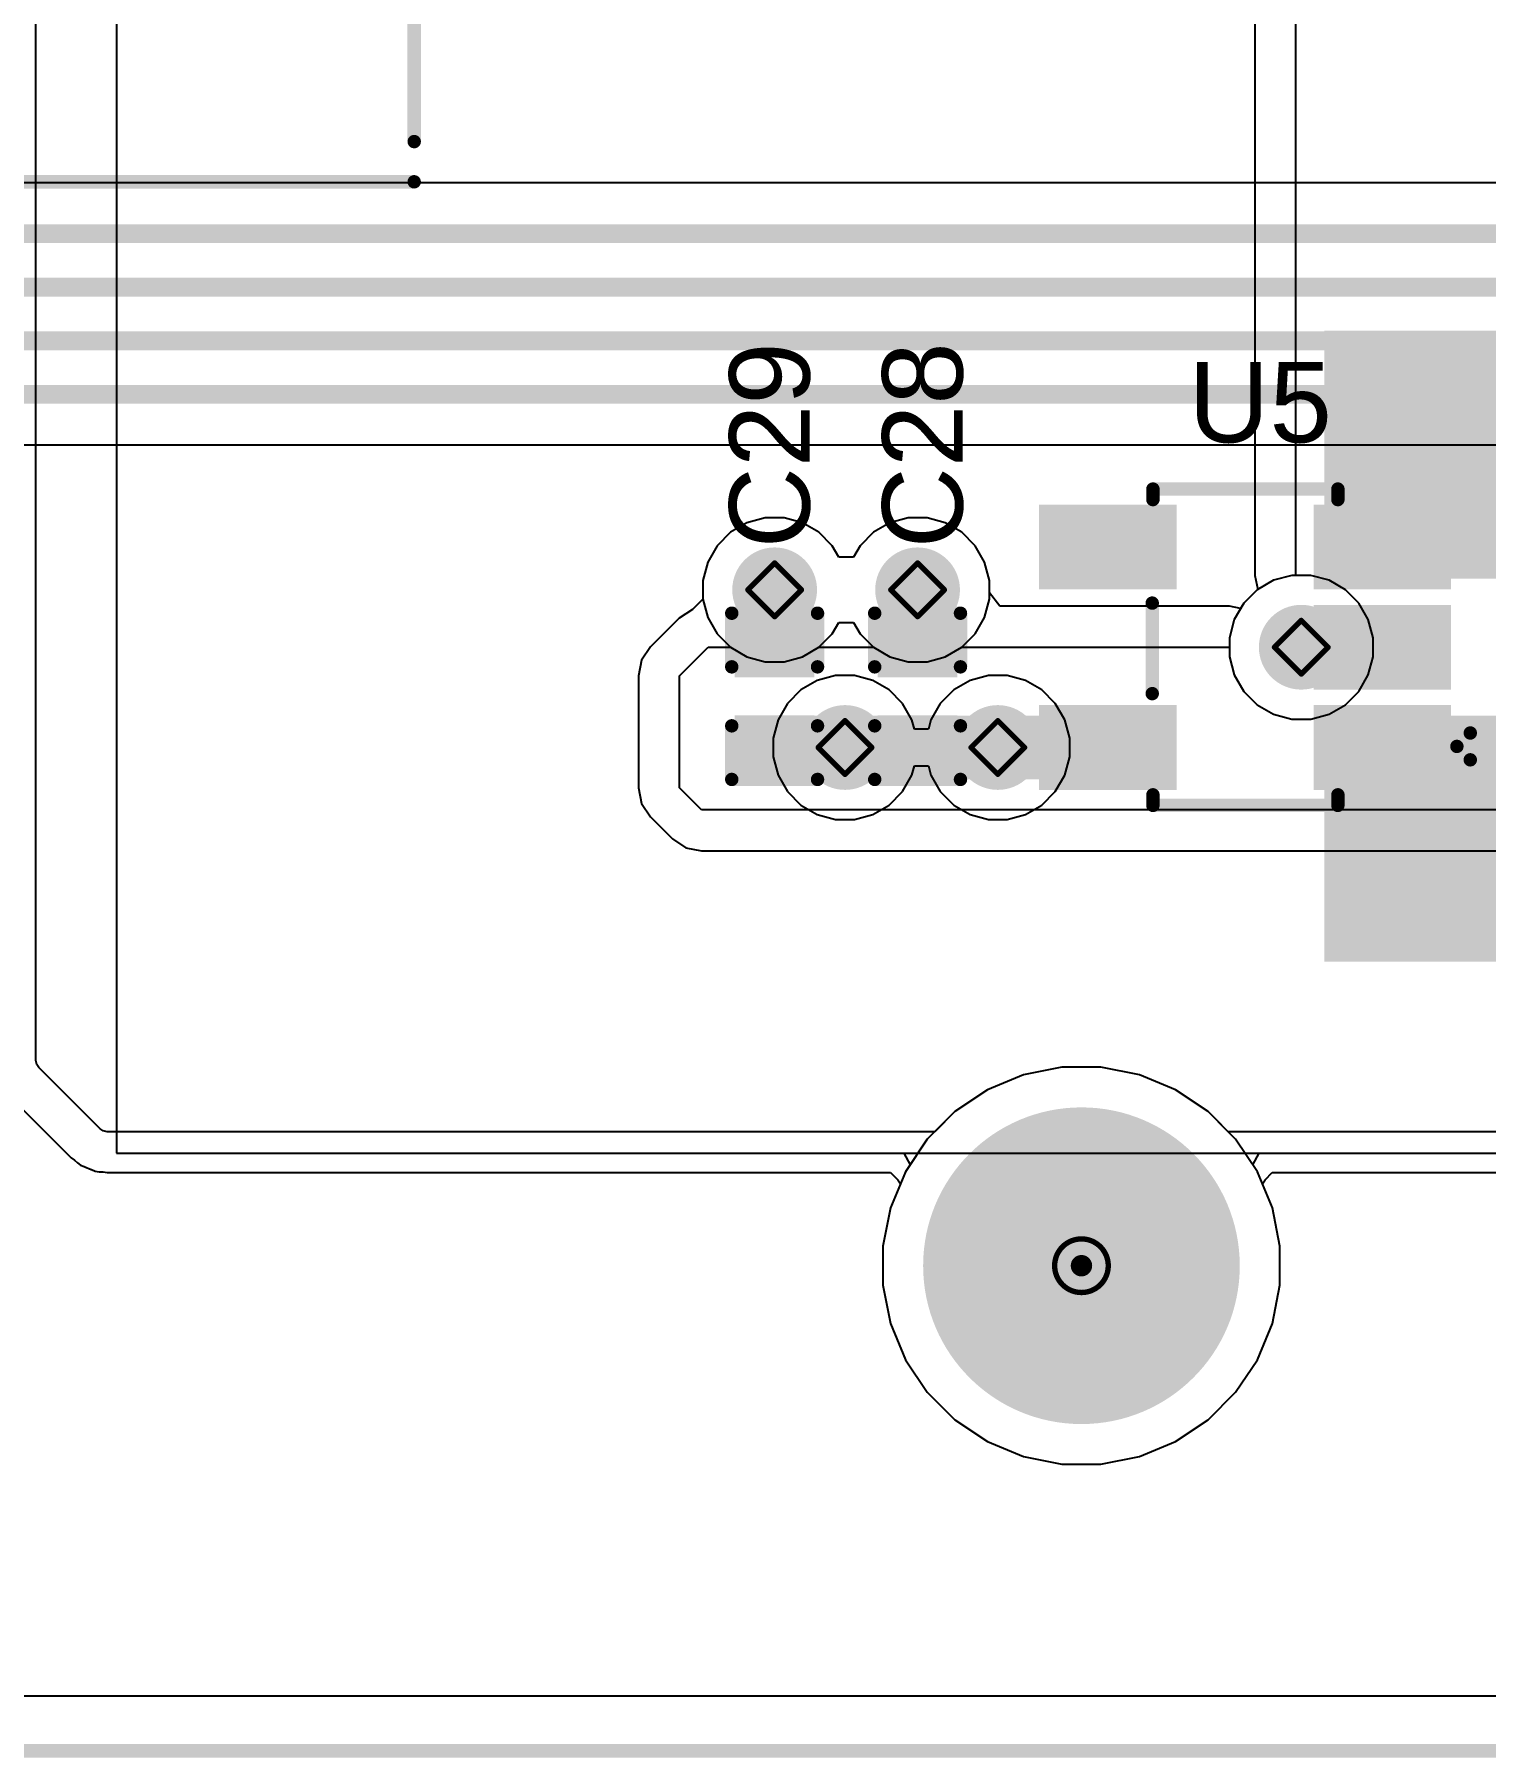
# Model space of a CAD drawing. Header units: inches. Extents: x -17.5 to 14.7, y -6.2 to 5.9.
# Drawn here: x -0.391 to 0.151, y -0.183 to 0.459 of the extents above; entities that cross this region are included whole.
import ezdxf

# ---------------------------------------------------------------- set-up
doc = ezdxf.new("R2010")
doc.units = ezdxf.units.IN
doc.header["$MEASUREMENT"] = 0
for name, color, linetype in [('Board Outline', 216, 'Continuous'), ('Bottom Layer', 5, 'Continuous'), ('Bottom Solder', 6, 'Continuous'), ('Drill Drawing', 1, 'Continuous'), ('Ground Layer', 76, 'Continuous'), ('Pad Holes', 156, 'Continuous'), ('Power Layer', 16, 'Continuous'), ('Top Layer', 1, 'Continuous'), ('Top Overlay', 2, 'Continuous'), ('Top Paste', 8, 'Continuous'), ('Top Solder', 216, 'Continuous'), ('Via Holes', 16, 'Continuous')]:
    doc.layers.add(name, color=color, linetype=linetype)
doc.styles.add('Arial', font='', dxfattribs={"height": 0.2})
doc.styles.get('Arial').set_extended_font_data('Arial')

# ---------------------------------------------------------------- blocks, each defined once
blk = doc.blocks.new('SOT_23_5_78')
at = {"layer": 'Top Layer'}
for points in [[(-0.07283, 0.04921), (-0.02953, 0.04921), (-0.02953, 0.02559), (-0.07283, 0.02559)], [(0.02953, 0.04921), (0.07283, 0.04921), (0.07283, 0.02559), (0.02953, 0.02559)], [(-0.07283, 0.01181), (-0.02953, 0.01181), (-0.02953, -0.01181), (-0.07283, -0.01181)], [(-0.07283, -0.02559), (-0.02953, -0.02559), (-0.02953, -0.04921), (-0.07283, -0.04921)], [(0.02953, -0.02559), (0.07283, -0.02559), (0.07283, -0.04921), (0.02953, -0.04921)]]:
    blk.add_hatch(color=1, dxfattribs=at).paths.add_polyline_path(points)
at = {"layer": 'Top Paste'}
for points in [[(-0.07283, 0.04921), (-0.02953, 0.04921), (-0.02953, 0.02559), (-0.07283, 0.02559)], [(0.02953, 0.04921), (0.07283, 0.04921), (0.07283, 0.02559), (0.02953, 0.02559)], [(-0.07283, 0.01181), (-0.02953, 0.01181), (-0.02953, -0.01181), (-0.07283, -0.01181)], [(-0.07283, -0.02559), (-0.02953, -0.02559), (-0.02953, -0.04921), (-0.07283, -0.04921)], [(0.02953, -0.02559), (0.07283, -0.02559), (0.07283, -0.04921), (0.02953, -0.04921)]]:
    blk.add_hatch(color=8, dxfattribs=at).paths.add_polyline_path(points)
at = {"layer": 'Top Solder'}
for points in [[(-0.07683, 0.05321), (-0.02553, 0.05321), (-0.02553, 0.02159), (-0.07683, 0.02159)], [(0.02553, 0.05321), (0.07683, 0.05321), (0.07683, 0.02159), (0.02553, 0.02159)], [(-0.07683, 0.01581), (-0.02553, 0.01581), (-0.02553, -0.01581), (-0.07683, -0.01581)], [(-0.07683, -0.02159), (-0.02553, -0.02159), (-0.02553, -0.05321), (-0.07683, -0.05321)], [(0.02553, -0.02159), (0.07683, -0.02159), (0.07683, -0.05321), (0.02553, -0.05321)]]:
    blk.add_hatch(color=216, dxfattribs=at).paths.add_polyline_path(points)
at = {"layer": 'Top Overlay'}
for points in [[(-0.03461, 0.059, 0.005, 0.005, 0), (-0.03461, 0.05506, 0.005, 0.005, 0)], [(0.03439, 0.059, 0.005, 0.005, 0), (-0.03461, 0.059, 0.005, 0.005, 0)], [(0.03439, 0.059, 0.005, 0.005, 0), (0.03439, 0.05506, 0.005, 0.005, 0)], [(-0.084, 0.042, 0.005, 0.005, 0), (-0.084, 0.032, 0.005, 0.005, 0)], [(-0.079, 0.037, 0.005, 0.005, 0), (-0.084, 0.042, 0.005, 0.005, 0)], [(-0.079, 0.037, 0.005, 0.005, 0), (-0.084, 0.032, 0.005, 0.005, 0)], [(0.03465, 0.01732, 0.005, 0.005, 0), (0.03465, -0.01646, 0.005, 0.005, 0)], [(-0.03461, -0.05506, 0.005, 0.005, 0), (-0.03461, -0.059, 0.005, 0.005, 0)], [(0.03439, -0.059, 0.005, 0.005, 0), (-0.03461, -0.059, 0.005, 0.005, 0)], [(0.03439, -0.05506, 0.005, 0.005, 0), (0.03439, -0.059, 0.005, 0.005, 0)]]:
    blk.add_lwpolyline(points, format="xyseb", dxfattribs=at)
for points in [[(-0.03586, 0.059, 0.0025, 0.0025, 1), (-0.03336, 0.059, 0.0025, 0.0025, 1)], [(-0.03586, 0.059, 0.0025, 0.0025, 1), (-0.03336, 0.059, 0.0025, 0.0025, 1)], [(0.03314, 0.059, 0.0025, 0.0025, 1), (0.03564, 0.059, 0.0025, 0.0025, 1)], [(0.03314, 0.059, 0.0025, 0.0025, 1), (0.03564, 0.059, 0.0025, 0.0025, 1)], [(-0.03586, 0.05506, 0.0025, 0.0025, 1), (-0.03336, 0.05506, 0.0025, 0.0025, 1)], [(0.03314, 0.05506, 0.0025, 0.0025, 1), (0.03564, 0.05506, 0.0025, 0.0025, 1)], [(-0.08525, 0.042, 0.0025, 0.0025, 1), (-0.08275, 0.042, 0.0025, 0.0025, 1)], [(-0.08525, 0.042, 0.0025, 0.0025, 1), (-0.08275, 0.042, 0.0025, 0.0025, 1)], [(-0.08025, 0.037, 0.0025, 0.0025, 1), (-0.07775, 0.037, 0.0025, 0.0025, 1)], [(-0.08025, 0.037, 0.0025, 0.0025, 1), (-0.07775, 0.037, 0.0025, 0.0025, 1)], [(-0.08525, 0.032, 0.0025, 0.0025, 1), (-0.08275, 0.032, 0.0025, 0.0025, 1)], [(-0.08525, 0.032, 0.0025, 0.0025, 1), (-0.08275, 0.032, 0.0025, 0.0025, 1)], [(0.0334, 0.01732, 0.0025, 0.0025, 1), (0.0359, 0.01732, 0.0025, 0.0025, 1)], [(0.0334, -0.01646, 0.0025, 0.0025, 1), (0.0359, -0.01646, 0.0025, 0.0025, 1)], [(-0.03586, -0.05506, 0.0025, 0.0025, 1), (-0.03336, -0.05506, 0.0025, 0.0025, 1)], [(-0.03586, -0.059, 0.0025, 0.0025, 1), (-0.03336, -0.059, 0.0025, 0.0025, 1)], [(-0.03586, -0.059, 0.0025, 0.0025, 1), (-0.03336, -0.059, 0.0025, 0.0025, 1)], [(0.03314, -0.05506, 0.0025, 0.0025, 1), (0.03564, -0.05506, 0.0025, 0.0025, 1)], [(0.03314, -0.059, 0.0025, 0.0025, 1), (0.03564, -0.059, 0.0025, 0.0025, 1)], [(0.03314, -0.059, 0.0025, 0.0025, 1), (0.03564, -0.059, 0.0025, 0.0025, 1)]]:
    blk.add_lwpolyline(points, format="xyseb", close=True, dxfattribs=at)
blk = doc.blocks.new('DJ7391_1_5_2_8_10_144')
at = {"layer": 'Top Overlay'}
for points in [[(1.298, 0.228, 0.005, 0.005, 0), (0.983, 0.228, 0.005, 0.005, 0)], [(1.313, -0.474, 0.005, 0.005, 0), (1.313, 0.228, 0.005, 0.005, 0)]]:
    blk.add_lwpolyline(points, format="xyseb", dxfattribs=at)
for points in [[(1.29675, 0.228, 0.0025, 0.0025, 1), (1.29925, 0.228, 0.0025, 0.0025, 1)], [(1.31175, 0.228, 0.0025, 0.0025, 1), (1.31425, 0.228, 0.0025, 0.0025, 1)]]:
    blk.add_lwpolyline(points, format="xyseb", close=True, dxfattribs=at)
blk = doc.blocks.new('C___0402_190')
at = {"layer": 'Top Layer'}
for points in [[(-0.0275, -0.0125), (-0.0275, 0.0125), (-0.0095, 0.0125), (-0.0095, -0.0125)], [(0.0095, -0.0125), (0.0095, 0.0125), (0.0275, 0.0125), (0.0275, -0.0125)]]:
    blk.add_hatch(color=1, dxfattribs=at).paths.add_polyline_path(points)
at = {"layer": 'Top Paste'}
for points in [[(-0.0275, -0.0125), (-0.0275, 0.0125), (-0.0095, 0.0125), (-0.0095, -0.0125)], [(0.0095, -0.0125), (0.0095, 0.0125), (0.0275, 0.0125), (0.0275, -0.0125)]]:
    blk.add_hatch(color=8, dxfattribs=at).paths.add_polyline_path(points)
at = {"layer": 'Top Solder'}
for points in [[(-0.02986, -0.01486), (-0.02986, 0.01486), (-0.00714, 0.01486), (-0.00714, -0.01486)], [(0.00714, -0.01486), (0.00714, 0.01486), (0.02986, 0.01486), (0.02986, -0.01486)]]:
    blk.add_hatch(color=216, dxfattribs=at).paths.add_polyline_path(points)
at = {"layer": 'Top Overlay'}
for points in [[(-0.011, 0.016, 0.005, 0.005, 0), (-0.031, 0.016, 0.005, 0.005, 0)], [(-0.031, -0.016, 0.005, 0.005, 0), (-0.031, 0.016, 0.005, 0.005, 0)], [(0.031, 0.016, 0.005, 0.005, 0), (0.011, 0.016, 0.005, 0.005, 0)], [(0.031, -0.016, 0.005, 0.005, 0), (0.031, 0.016, 0.005, 0.005, 0)], [(-0.011, -0.016, 0.005, 0.005, 0), (-0.031, -0.016, 0.005, 0.005, 0)], [(0.031, -0.016, 0.005, 0.005, 0), (0.011, -0.016, 0.005, 0.005, 0)]]:
    blk.add_lwpolyline(points, format="xyseb", dxfattribs=at)
for points in [[(-0.03225, 0.016, 0.0025, 0.0025, 1), (-0.02975, 0.016, 0.0025, 0.0025, 1)], [(-0.03225, 0.016, 0.0025, 0.0025, 1), (-0.02975, 0.016, 0.0025, 0.0025, 1)], [(-0.01225, 0.016, 0.0025, 0.0025, 1), (-0.00975, 0.016, 0.0025, 0.0025, 1)], [(0.00975, 0.016, 0.0025, 0.0025, 1), (0.01225, 0.016, 0.0025, 0.0025, 1)], [(0.02975, 0.016, 0.0025, 0.0025, 1), (0.03225, 0.016, 0.0025, 0.0025, 1)], [(0.02975, 0.016, 0.0025, 0.0025, 1), (0.03225, 0.016, 0.0025, 0.0025, 1)], [(-0.03225, -0.016, 0.0025, 0.0025, 1), (-0.02975, -0.016, 0.0025, 0.0025, 1)], [(-0.03225, -0.016, 0.0025, 0.0025, 1), (-0.02975, -0.016, 0.0025, 0.0025, 1)], [(-0.01225, -0.016, 0.0025, 0.0025, 1), (-0.00975, -0.016, 0.0025, 0.0025, 1)], [(0.00975, -0.016, 0.0025, 0.0025, 1), (0.01225, -0.016, 0.0025, 0.0025, 1)], [(0.02975, -0.016, 0.0025, 0.0025, 1), (0.03225, -0.016, 0.0025, 0.0025, 1)], [(0.02975, -0.016, 0.0025, 0.0025, 1), (0.03225, -0.016, 0.0025, 0.0025, 1)]]:
    blk.add_lwpolyline(points, format="xyseb", close=True, dxfattribs=at)
blk = doc.blocks.new('C___0402_191')
at = {"layer": 'Top Layer'}
for points in [[(-0.0275, -0.0125), (-0.0275, 0.0125), (-0.0095, 0.0125), (-0.0095, -0.0125)], [(0.0095, -0.0125), (0.0095, 0.0125), (0.0275, 0.0125), (0.0275, -0.0125)]]:
    blk.add_hatch(color=1, dxfattribs=at).paths.add_polyline_path(points)
at = {"layer": 'Top Paste'}
for points in [[(-0.0275, -0.0125), (-0.0275, 0.0125), (-0.0095, 0.0125), (-0.0095, -0.0125)], [(0.0095, -0.0125), (0.0095, 0.0125), (0.0275, 0.0125), (0.0275, -0.0125)]]:
    blk.add_hatch(color=8, dxfattribs=at).paths.add_polyline_path(points)
at = {"layer": 'Top Solder'}
for points in [[(-0.02986, -0.01486), (-0.02986, 0.01486), (-0.00714, 0.01486), (-0.00714, -0.01486)], [(0.00714, -0.01486), (0.00714, 0.01486), (0.02986, 0.01486), (0.02986, -0.01486)]]:
    blk.add_hatch(color=216, dxfattribs=at).paths.add_polyline_path(points)
at = {"layer": 'Top Overlay'}
for points in [[(-0.011, 0.016, 0.005, 0.005, 0), (-0.031, 0.016, 0.005, 0.005, 0)], [(-0.031, -0.016, 0.005, 0.005, 0), (-0.031, 0.016, 0.005, 0.005, 0)], [(0.031, 0.016, 0.005, 0.005, 0), (0.011, 0.016, 0.005, 0.005, 0)], [(0.031, -0.016, 0.005, 0.005, 0), (0.031, 0.016, 0.005, 0.005, 0)], [(-0.011, -0.016, 0.005, 0.005, 0), (-0.031, -0.016, 0.005, 0.005, 0)], [(0.031, -0.016, 0.005, 0.005, 0), (0.011, -0.016, 0.005, 0.005, 0)]]:
    blk.add_lwpolyline(points, format="xyseb", dxfattribs=at)
for points in [[(-0.03225, 0.016, 0.0025, 0.0025, 1), (-0.02975, 0.016, 0.0025, 0.0025, 1)], [(-0.03225, 0.016, 0.0025, 0.0025, 1), (-0.02975, 0.016, 0.0025, 0.0025, 1)], [(-0.01225, 0.016, 0.0025, 0.0025, 1), (-0.00975, 0.016, 0.0025, 0.0025, 1)], [(0.00975, 0.016, 0.0025, 0.0025, 1), (0.01225, 0.016, 0.0025, 0.0025, 1)], [(0.02975, 0.016, 0.0025, 0.0025, 1), (0.03225, 0.016, 0.0025, 0.0025, 1)], [(0.02975, 0.016, 0.0025, 0.0025, 1), (0.03225, 0.016, 0.0025, 0.0025, 1)], [(-0.03225, -0.016, 0.0025, 0.0025, 1), (-0.02975, -0.016, 0.0025, 0.0025, 1)], [(-0.03225, -0.016, 0.0025, 0.0025, 1), (-0.02975, -0.016, 0.0025, 0.0025, 1)], [(-0.01225, -0.016, 0.0025, 0.0025, 1), (-0.00975, -0.016, 0.0025, 0.0025, 1)], [(0.00975, -0.016, 0.0025, 0.0025, 1), (0.01225, -0.016, 0.0025, 0.0025, 1)], [(0.02975, -0.016, 0.0025, 0.0025, 1), (0.03225, -0.016, 0.0025, 0.0025, 1)], [(0.02975, -0.016, 0.0025, 0.0025, 1), (0.03225, -0.016, 0.0025, 0.0025, 1)]]:
    blk.add_lwpolyline(points, format="xyseb", close=True, dxfattribs=at)

msp = doc.modelspace()

# ---------------------------------------------------------------- hatches: boundary and pattern name
at = {"layer": 'Bottom Layer'}
h = msp.add_hatch(color=5, dxfattribs=at)
edge = h.paths.add_edge_path()
edge.add_arc((-0.11445, 0.25211), 0.01181, 0, 360)
h = msp.add_hatch(color=5, dxfattribs=at)
edge = h.paths.add_edge_path()
edge.add_arc((-0.06113, 0.25211), 0.01181, 0, 360)
h = msp.add_hatch(color=5, dxfattribs=at)
edge = h.paths.add_edge_path()
edge.add_arc((0.082, 0.2307), 0.01181, 0, 360)
h = msp.add_hatch(color=5, dxfattribs=at)
edge = h.paths.add_edge_path()
edge.add_arc((-0.0882, 0.1933), 0.01181, 0, 360)
h = msp.add_hatch(color=5, dxfattribs=at)
edge = h.paths.add_edge_path()
edge.add_arc((-0.0312, 0.1933), 0.01181, 0, 360)
at = {"layer": 'Bottom Solder'}
h = msp.add_hatch(color=6, dxfattribs=at)
edge = h.paths.add_edge_path()
edge.add_arc((-0.11445, 0.25211), 0.01581, 0, 360)
h = msp.add_hatch(color=6, dxfattribs=at)
edge = h.paths.add_edge_path()
edge.add_arc((-0.06113, 0.25211), 0.01581, 0, 360)
h = msp.add_hatch(color=6, dxfattribs=at)
edge = h.paths.add_edge_path()
edge.add_arc((0.082, 0.2307), 0.01581, 0, 360)
h = msp.add_hatch(color=6, dxfattribs=at)
edge = h.paths.add_edge_path()
edge.add_arc((-0.0882, 0.1933), 0.01581, 0, 360)
h = msp.add_hatch(color=6, dxfattribs=at)
edge = h.paths.add_edge_path()
edge.add_arc((-0.0312, 0.1933), 0.01581, 0, 360)
h = msp.add_hatch(color=6, dxfattribs=at)
edge = h.paths.add_edge_path()
edge.add_arc((0, 0), 0.004, 0, 360)
at = {"layer": 'Ground Layer'}
h = msp.add_hatch(color=76, dxfattribs=at)
edge = h.paths.add_edge_path()
edge.add_arc((-0.11445, 0.25211), 0.01181, 0, 360)
h = msp.add_hatch(color=76, dxfattribs=at)
edge = h.paths.add_edge_path()
edge.add_arc((-0.06113, 0.25211), 0.01181, 0, 360)
h = msp.add_hatch(color=76, dxfattribs=at)
edge = h.paths.add_edge_path()
edge.add_arc((0.082, 0.2307), 0.01181, 0, 360)
h = msp.add_hatch(color=76, dxfattribs=at)
edge = h.paths.add_edge_path()
edge.add_arc((-0.0882, 0.1933), 0.01181, 0, 360)
h = msp.add_hatch(color=76, dxfattribs=at)
edge = h.paths.add_edge_path()
edge.add_arc((-0.0312, 0.1933), 0.01181, 0, 360)
at = {"layer": 'Pad Holes'}
h = msp.add_hatch(color=7, dxfattribs=at)
edge = h.paths.add_edge_path()
edge.add_arc((0, 0), 0.05906, 0, 360)
at = {"layer": 'Power Layer'}
h = msp.add_hatch(color=16, dxfattribs=at)
edge = h.paths.add_edge_path()
edge.add_arc((-0.11445, 0.25211), 0.01181, 0, 360)
h = msp.add_hatch(color=16, dxfattribs=at)
edge = h.paths.add_edge_path()
edge.add_arc((-0.06113, 0.25211), 0.01181, 0, 360)
h = msp.add_hatch(color=16, dxfattribs=at)
edge = h.paths.add_edge_path()
edge.add_arc((0.082, 0.2307), 0.01181, 0, 360)
h = msp.add_hatch(color=16, dxfattribs=at)
edge = h.paths.add_edge_path()
edge.add_arc((-0.0882, 0.1933), 0.01181, 0, 360)
h = msp.add_hatch(color=16, dxfattribs=at)
edge = h.paths.add_edge_path()
edge.add_arc((-0.0312, 0.1933), 0.01181, 0, 360)
at = {"layer": 'Top Layer'}
for points in [[(0.09058, 0.25629), (0.31737, 0.25629), (0.31737, 0.34883), (0.09058, 0.34883)], [(-0.12624, 0.22188), (-0.10264, 0.22188), (-0.10264, 0.25211), (-0.12624, 0.25211)], [(-0.07293, 0.22188), (-0.04933, 0.22188), (-0.04933, 0.25211), (-0.07293, 0.25211)], [(0.11223, 0.2189), (0.11223, 0.2425), (0.082, 0.2425), (0.082, 0.2189)], [(-0.12695, 0.18138), (0.00987, 0.18138), (0.00987, 0.20511), (-0.12695, 0.20511)], [(0.09058, 0.11339), (0.31737, 0.11339), (0.31737, 0.20511), (0.09058, 0.20511)]]:
    msp.add_hatch(color=1, dxfattribs=at).paths.add_polyline_path(points)
h = msp.add_hatch(color=1, dxfattribs=at)
edge = h.paths.add_edge_path()
edge.add_arc((-0.11445, 0.25211), 0.01181, 0, 360)
h = msp.add_hatch(color=1, dxfattribs=at)
edge = h.paths.add_edge_path()
edge.add_arc((-0.06113, 0.25211), 0.01181, 0, 360)
h = msp.add_hatch(color=1, dxfattribs=at)
edge = h.paths.add_edge_path()
edge.add_arc((0.082, 0.2307), 0.01181, 0, 360)
h = msp.add_hatch(color=1, dxfattribs=at)
edge = h.paths.add_edge_path()
edge.add_arc((-0.0882, 0.1933), 0.01181, 0, 360)
h = msp.add_hatch(color=1, dxfattribs=at)
edge = h.paths.add_edge_path()
edge.add_arc((-0.0312, 0.1933), 0.01181, 0, 360)
at = {"layer": 'Top Solder'}
h = msp.add_hatch(color=216, dxfattribs=at)
edge = h.paths.add_edge_path()
edge.add_arc((-0.11445, 0.25211), 0.01581, 0, 360)
h = msp.add_hatch(color=216, dxfattribs=at)
edge = h.paths.add_edge_path()
edge.add_arc((-0.06113, 0.25211), 0.01581, 0, 360)
h = msp.add_hatch(color=216, dxfattribs=at)
edge = h.paths.add_edge_path()
edge.add_arc((0.082, 0.2307), 0.01581, 0, 360)
h = msp.add_hatch(color=216, dxfattribs=at)
edge = h.paths.add_edge_path()
edge.add_arc((-0.0882, 0.1933), 0.01581, 0, 360)
h = msp.add_hatch(color=216, dxfattribs=at)
edge = h.paths.add_edge_path()
edge.add_arc((-0.0312, 0.1933), 0.01581, 0, 360)
h = msp.add_hatch(color=216, dxfattribs=at)
edge = h.paths.add_edge_path()
edge.add_arc((0, 0), 0.004, 0, 360)
at = {"layer": 'Via Holes'}
h = msp.add_hatch(color=7, dxfattribs=at)
edge = h.paths.add_edge_path()
edge.add_arc((-0.11445, 0.25211), 0.00591, 0, 360)
h = msp.add_hatch(color=7, dxfattribs=at)
edge = h.paths.add_edge_path()
edge.add_arc((-0.06113, 0.25211), 0.00591, 0, 360)
h = msp.add_hatch(color=7, dxfattribs=at)
edge = h.paths.add_edge_path()
edge.add_arc((0.082, 0.2307), 0.00591, 0, 360)
h = msp.add_hatch(color=7, dxfattribs=at)
edge = h.paths.add_edge_path()
edge.add_arc((-0.0882, 0.1933), 0.00591, 0, 360)
h = msp.add_hatch(color=7, dxfattribs=at)
edge = h.paths.add_edge_path()
edge.add_arc((-0.0312, 0.1933), 0.00591, 0, 360)

# ---------------------------------------------------------------- linework, layer by layer
at = {"layer": 'Board Outline'}
msp.add_lwpolyline([(-0.95851, -0.18095, 0.005, 0.005, 0), (3.56905, -0.18095, 0.005, 0.005, 0)], format="xyseb", dxfattribs=at)
at = {"layer": 'Bottom Layer'}
for p, q in [((0.19772, 0.40386), (-0.78738, 0.40386)), ((-0.82004, 0.30614), (0.16506, 0.30614)), ((-0.12479, 0.2771), (-0.13091, 0.27357)), ((-0.11798, 0.27893), (-0.12479, 0.2771)), ((-0.11092, 0.27893), (-0.11798, 0.27893)), ((-0.1041, 0.2771), (-0.11092, 0.27893)), ((-0.09798, 0.27357), (-0.1041, 0.2771)), ((-0.07148, 0.2771), (-0.07759, 0.27357)), ((-0.06466, 0.27893), (-0.07148, 0.2771)), ((-0.0576, 0.27893), (-0.06466, 0.27893)), ((-0.05078, 0.2771), (-0.0576, 0.27893)), ((-0.04467, 0.27357), (-0.05078, 0.2771)), ((-0.13091, 0.27357), (-0.1359, 0.26858)), ((-0.09299, 0.26858), (-0.09798, 0.27357)), ((-0.07759, 0.27357), (-0.08258, 0.26858)), ((-0.03968, 0.26858), (-0.04467, 0.27357)), ((-0.1359, 0.26858), (-0.13943, 0.26246)), ((-0.09053, 0.26431), (-0.09299, 0.26858)), ((-0.08505, 0.26431), (-0.09053, 0.26431)), ((-0.08258, 0.26858), (-0.08505, 0.26431)), ((-0.03615, 0.26246), (-0.03968, 0.26858)), ((-0.13943, 0.26246), (-0.14126, 0.25564)), ((-0.03432, 0.25564), (-0.03615, 0.26246)), ((0.07847, 0.25751), (0.07165, 0.25568)), ((0.08553, 0.25751), (0.07847, 0.25751)), ((0.09235, 0.25568), (0.08553, 0.25751)), ((-0.14126, 0.25564), (-0.14126, 0.24858)), ((-0.03432, 0.24858), (-0.03432, 0.25564)), ((0.06553, 0.25216), (0.06054, 0.24716)), ((0.07165, 0.25568), (0.06553, 0.25216)), ((0.09846, 0.25216), (0.09235, 0.25568)), ((0.10345, 0.24716), (0.09846, 0.25216)), ((-0.14126, 0.24858), (-0.13943, 0.24177)), ((-0.03615, 0.24177), (-0.03432, 0.24858)), ((0.06054, 0.24716), (0.05701, 0.24105)), ((0.10698, 0.24105), (0.10345, 0.24716)), ((-0.13943, 0.24177), (-0.1359, 0.23565)), ((-0.09299, 0.23565), (-0.09053, 0.23992)), ((-0.09053, 0.23992), (-0.08505, 0.23992)), ((-0.08505, 0.23992), (-0.08258, 0.23565)), ((-0.03968, 0.23565), (-0.03615, 0.24177)), ((0.05701, 0.24105), (0.05519, 0.23423)), ((0.10881, 0.23423), (0.10698, 0.24105)), ((-0.1359, 0.23565), (-0.13091, 0.23066)), ((-0.09798, 0.23066), (-0.09299, 0.23565)), ((-0.08258, 0.23565), (-0.07759, 0.23066)), ((-0.04467, 0.23066), (-0.03968, 0.23565)), ((0.05519, 0.23423), (0.05519, 0.22717)), ((0.10881, 0.22717), (0.10881, 0.23423)), ((-0.13091, 0.23066), (-0.12479, 0.22713)), ((-0.12479, 0.22713), (-0.11798, 0.2253)), ((-0.11798, 0.2253), (-0.11092, 0.2253)), ((-0.11092, 0.2253), (-0.1041, 0.22713)), ((-0.1041, 0.22713), (-0.09798, 0.23066)), ((-0.07759, 0.23066), (-0.07148, 0.22713)), ((-0.07148, 0.22713), (-0.06466, 0.2253)), ((-0.06466, 0.2253), (-0.0576, 0.2253)), ((-0.0576, 0.2253), (-0.05078, 0.22713)), ((-0.05078, 0.22713), (-0.04467, 0.23066)), ((0.05519, 0.22717), (0.05701, 0.22035)), ((0.10698, 0.22035), (0.10881, 0.22717)), ((-0.09173, 0.22011), (-0.09855, 0.21828)), ((-0.08467, 0.22011), (-0.09173, 0.22011)), ((-0.07785, 0.21828), (-0.08467, 0.22011)), ((-0.03473, 0.22011), (-0.04155, 0.21828)), ((-0.02767, 0.22011), (-0.03473, 0.22011)), ((-0.02085, 0.21828), (-0.02767, 0.22011)), ((0.05701, 0.22035), (0.06054, 0.21424)), ((0.10345, 0.21424), (0.10698, 0.22035)), ((-0.10466, 0.21475), (-0.10965, 0.20976)), ((-0.09855, 0.21828), (-0.10466, 0.21475)), ((-0.07174, 0.21475), (-0.07785, 0.21828)), ((-0.06675, 0.20976), (-0.07174, 0.21475)), ((-0.04766, 0.21475), (-0.05265, 0.20976)), ((-0.04155, 0.21828), (-0.04766, 0.21475)), ((-0.01474, 0.21475), (-0.02085, 0.21828)), ((-0.00975, 0.20976), (-0.01474, 0.21475)), ((0.06054, 0.21424), (0.06553, 0.20925)), ((0.09846, 0.20925), (0.10345, 0.21424)), ((-0.10965, 0.20976), (-0.11318, 0.20365)), ((-0.06322, 0.20365), (-0.06675, 0.20976)), ((-0.05265, 0.20976), (-0.05618, 0.20365)), ((-0.00622, 0.20365), (-0.00975, 0.20976)), ((0.06553, 0.20925), (0.07165, 0.20572)), ((0.07165, 0.20572), (0.07847, 0.20389)), ((0.08553, 0.20389), (0.09235, 0.20572)), ((0.09235, 0.20572), (0.09846, 0.20925)), ((-0.11318, 0.20365), (-0.11501, 0.19683)), ((-0.06229, 0.20018), (-0.06322, 0.20365)), ((-0.05711, 0.20018), (-0.06229, 0.20018)), ((-0.05618, 0.20365), (-0.05711, 0.20018)), ((-0.00439, 0.19683), (-0.00622, 0.20365)), ((0.07847, 0.20389), (0.08553, 0.20389)), ((-0.11501, 0.19683), (-0.11501, 0.18977)), ((-0.00439, 0.18977), (-0.00439, 0.19683)), ((-0.11501, 0.18977), (-0.11318, 0.18295)), ((-0.06322, 0.18295), (-0.06229, 0.18641)), ((-0.06229, 0.18641), (-0.05711, 0.18641)), ((-0.05711, 0.18641), (-0.05618, 0.18295)), ((-0.00622, 0.18295), (-0.00439, 0.18977)), ((-0.11318, 0.18295), (-0.10965, 0.17684)), ((-0.06675, 0.17684), (-0.06322, 0.18295)), ((-0.05618, 0.18295), (-0.05265, 0.17684)), ((-0.00975, 0.17684), (-0.00622, 0.18295)), ((-0.10965, 0.17684), (-0.10466, 0.17184)), ((-0.07174, 0.17184), (-0.06675, 0.17684)), ((-0.05265, 0.17684), (-0.04766, 0.17184)), ((-0.01474, 0.17184), (-0.00975, 0.17684)), ((-0.10466, 0.17184), (-0.09855, 0.16832)), ((-0.09855, 0.16832), (-0.09173, 0.16649)), ((-0.08467, 0.16649), (-0.07785, 0.16832)), ((-0.07785, 0.16832), (-0.07174, 0.17184)), ((-0.04766, 0.17184), (-0.04155, 0.16832)), ((-0.04155, 0.16832), (-0.03473, 0.16649)), ((-0.02767, 0.16649), (-0.02085, 0.16832)), ((-0.02085, 0.16832), (-0.01474, 0.17184)), ((-0.09173, 0.16649), (-0.08467, 0.16649)), ((-0.03473, 0.16649), (-0.02767, 0.16649)), ((-0.0216, 0.07121), (-0.03508, 0.06563)), ((-0.00729, 0.07406), (-0.0216, 0.07121)), ((0.00729, 0.07406), (-0.00729, 0.07406)), ((0.0216, 0.07121), (0.00729, 0.07406)), ((0.03508, 0.06563), (0.0216, 0.07121)), ((-0.03508, 0.06563), (-0.04721, 0.05752)), ((0.04721, 0.05752), (0.03508, 0.06563)), ((-0.04721, 0.05752), (-0.05752, 0.04721)), ((0.05752, 0.04721), (0.04721, 0.05752)), ((-0.05752, 0.04721), (-0.06563, 0.03508)), ((0.06563, 0.03508), (0.05752, 0.04721)), ((-0.06563, 0.03508), (-0.07121, 0.0216)), ((0.07121, 0.0216), (0.06563, 0.03508)), ((-0.07121, 0.0216), (-0.07406, 0.00729)), ((0.07406, 0.00729), (0.07121, 0.0216)), ((-0.07406, 0.00729), (-0.07406, -0.00729)), ((0.07406, -0.00729), (0.07406, 0.00729)), ((-0.07406, -0.00729), (-0.07121, -0.0216)), ((0.07121, -0.0216), (0.07406, -0.00729)), ((-0.07121, -0.0216), (-0.06563, -0.03508)), ((0.06563, -0.03508), (0.07121, -0.0216)), ((-0.06563, -0.03508), (-0.05752, -0.04721)), ((0.05752, -0.04721), (0.06563, -0.03508)), ((-0.05752, -0.04721), (-0.04721, -0.05752)), ((0.04721, -0.05752), (0.05752, -0.04721)), ((-0.04721, -0.05752), (-0.03508, -0.06563)), ((0.03508, -0.06563), (0.04721, -0.05752)), ((-0.03508, -0.06563), (-0.0216, -0.07121)), ((0.0216, -0.07121), (0.03508, -0.06563)), ((-0.0216, -0.07121), (-0.00729, -0.07406)), ((-0.00729, -0.07406), (0.00729, -0.07406)), ((0.00729, -0.07406), (0.0216, -0.07121)), ((3.54866, -0.16056), (-0.93812, -0.16056))]:
    msp.add_line(p, q, dxfattribs=at)
for points in [[(-0.79519, 0.385, 0.007, 0.007, 0), (0.19772, 0.385, 0.007, 0.007, 0)], [(-0.80347, 0.365, 0.007, 0.007, 0), (0.18944, 0.365, 0.007, 0.007, 0)], [(-0.81176, 0.345, 0.007, 0.007, 0), (0.18116, 0.345, 0.007, 0.007, 0)], [(-0.82004, 0.325, 0.007, 0.007, 0), (0.17287, 0.325, 0.007, 0.007, 0)]]:
    msp.add_lwpolyline(points, format="xyseb", dxfattribs=at)
at = {"layer": 'Drill Drawing'}
for points in [[(-0.12445, 0.25211, 0.002, 0.002, 0), (-0.11445, 0.26211, 0.002, 0.002, 0)], [(-0.11445, 0.26211, 0.002, 0.002, 0), (-0.10445, 0.25211, 0.002, 0.002, 0)], [(-0.07113, 0.25211, 0.002, 0.002, 0), (-0.06113, 0.26211, 0.002, 0.002, 0)], [(-0.06113, 0.26211, 0.002, 0.002, 0), (-0.05113, 0.25211, 0.002, 0.002, 0)], [(-0.12445, 0.25211, 0.002, 0.002, 0), (-0.11445, 0.24211, 0.002, 0.002, 0)], [(-0.11445, 0.24211, 0.002, 0.002, 0), (-0.10445, 0.25211, 0.002, 0.002, 0)], [(-0.07113, 0.25211, 0.002, 0.002, 0), (-0.06113, 0.24211, 0.002, 0.002, 0)], [(-0.06113, 0.24211, 0.002, 0.002, 0), (-0.05113, 0.25211, 0.002, 0.002, 0)], [(0.072, 0.2307, 0.002, 0.002, 0), (0.082, 0.2407, 0.002, 0.002, 0)], [(0.082, 0.2407, 0.002, 0.002, 0), (0.092, 0.2307, 0.002, 0.002, 0)], [(0.072, 0.2307, 0.002, 0.002, 0), (0.082, 0.2207, 0.002, 0.002, 0)], [(0.082, 0.2207, 0.002, 0.002, 0), (0.092, 0.2307, 0.002, 0.002, 0)], [(-0.0982, 0.1933, 0.002, 0.002, 0), (-0.0882, 0.2033, 0.002, 0.002, 0)], [(-0.0882, 0.2033, 0.002, 0.002, 0), (-0.0782, 0.1933, 0.002, 0.002, 0)], [(-0.0412, 0.1933, 0.002, 0.002, 0), (-0.0312, 0.2033, 0.002, 0.002, 0)], [(-0.0312, 0.2033, 0.002, 0.002, 0), (-0.0212, 0.1933, 0.002, 0.002, 0)], [(-0.0982, 0.1933, 0.002, 0.002, 0), (-0.0882, 0.1833, 0.002, 0.002, 0)], [(-0.0882, 0.1833, 0.002, 0.002, 0), (-0.0782, 0.1933, 0.002, 0.002, 0)], [(-0.0412, 0.1933, 0.002, 0.002, 0), (-0.0312, 0.1833, 0.002, 0.002, 0)], [(-0.0312, 0.1833, 0.002, 0.002, 0), (-0.0212, 0.1933, 0.002, 0.002, 0)]]:
    msp.add_lwpolyline(points, format="xyseb", dxfattribs=at)
for points in [[(-0.11495, 0.26211, 0.001, 0.001, 1), (-0.11395, 0.26211, 0.001, 0.001, 1)], [(-0.11495, 0.26211, 0.001, 0.001, 1), (-0.11395, 0.26211, 0.001, 0.001, 1)], [(-0.06163, 0.26211, 0.001, 0.001, 1), (-0.06063, 0.26211, 0.001, 0.001, 1)], [(-0.06163, 0.26211, 0.001, 0.001, 1), (-0.06063, 0.26211, 0.001, 0.001, 1)], [(-0.12495, 0.25211, 0.001, 0.001, 1), (-0.12395, 0.25211, 0.001, 0.001, 1)], [(-0.12495, 0.25211, 0.001, 0.001, 1), (-0.12395, 0.25211, 0.001, 0.001, 1)], [(-0.10495, 0.25211, 0.001, 0.001, 1), (-0.10395, 0.25211, 0.001, 0.001, 1)], [(-0.10495, 0.25211, 0.001, 0.001, 1), (-0.10395, 0.25211, 0.001, 0.001, 1)], [(-0.07163, 0.25211, 0.001, 0.001, 1), (-0.07063, 0.25211, 0.001, 0.001, 1)], [(-0.07163, 0.25211, 0.001, 0.001, 1), (-0.07063, 0.25211, 0.001, 0.001, 1)], [(-0.05163, 0.25211, 0.001, 0.001, 1), (-0.05063, 0.25211, 0.001, 0.001, 1)], [(-0.05163, 0.25211, 0.001, 0.001, 1), (-0.05063, 0.25211, 0.001, 0.001, 1)], [(-0.11495, 0.24211, 0.001, 0.001, 1), (-0.11395, 0.24211, 0.001, 0.001, 1)], [(-0.11495, 0.24211, 0.001, 0.001, 1), (-0.11395, 0.24211, 0.001, 0.001, 1)], [(-0.06163, 0.24211, 0.001, 0.001, 1), (-0.06063, 0.24211, 0.001, 0.001, 1)], [(-0.06163, 0.24211, 0.001, 0.001, 1), (-0.06063, 0.24211, 0.001, 0.001, 1)], [(0.0815, 0.2407, 0.001, 0.001, 1), (0.0825, 0.2407, 0.001, 0.001, 1)], [(0.0815, 0.2407, 0.001, 0.001, 1), (0.0825, 0.2407, 0.001, 0.001, 1)], [(0.0715, 0.2307, 0.001, 0.001, 1), (0.0725, 0.2307, 0.001, 0.001, 1)], [(0.0715, 0.2307, 0.001, 0.001, 1), (0.0725, 0.2307, 0.001, 0.001, 1)], [(0.0915, 0.2307, 0.001, 0.001, 1), (0.0925, 0.2307, 0.001, 0.001, 1)], [(0.0915, 0.2307, 0.001, 0.001, 1), (0.0925, 0.2307, 0.001, 0.001, 1)], [(0.0815, 0.2207, 0.001, 0.001, 1), (0.0825, 0.2207, 0.001, 0.001, 1)], [(0.0815, 0.2207, 0.001, 0.001, 1), (0.0825, 0.2207, 0.001, 0.001, 1)], [(-0.0887, 0.2033, 0.001, 0.001, 1), (-0.0877, 0.2033, 0.001, 0.001, 1)], [(-0.0887, 0.2033, 0.001, 0.001, 1), (-0.0877, 0.2033, 0.001, 0.001, 1)], [(-0.0317, 0.2033, 0.001, 0.001, 1), (-0.0307, 0.2033, 0.001, 0.001, 1)], [(-0.0317, 0.2033, 0.001, 0.001, 1), (-0.0307, 0.2033, 0.001, 0.001, 1)], [(-0.0987, 0.1933, 0.001, 0.001, 1), (-0.0977, 0.1933, 0.001, 0.001, 1)], [(-0.0987, 0.1933, 0.001, 0.001, 1), (-0.0977, 0.1933, 0.001, 0.001, 1)], [(-0.0787, 0.1933, 0.001, 0.001, 1), (-0.0777, 0.1933, 0.001, 0.001, 1)], [(-0.0787, 0.1933, 0.001, 0.001, 1), (-0.0777, 0.1933, 0.001, 0.001, 1)], [(-0.0417, 0.1933, 0.001, 0.001, 1), (-0.0407, 0.1933, 0.001, 0.001, 1)], [(-0.0417, 0.1933, 0.001, 0.001, 1), (-0.0407, 0.1933, 0.001, 0.001, 1)], [(-0.0217, 0.1933, 0.001, 0.001, 1), (-0.0207, 0.1933, 0.001, 0.001, 1)], [(-0.0217, 0.1933, 0.001, 0.001, 1), (-0.0207, 0.1933, 0.001, 0.001, 1)], [(-0.0887, 0.1833, 0.001, 0.001, 1), (-0.0877, 0.1833, 0.001, 0.001, 1)], [(-0.0887, 0.1833, 0.001, 0.001, 1), (-0.0877, 0.1833, 0.001, 0.001, 1)], [(-0.0317, 0.1833, 0.001, 0.001, 1), (-0.0307, 0.1833, 0.001, 0.001, 1)], [(-0.0317, 0.1833, 0.001, 0.001, 1), (-0.0307, 0.1833, 0.001, 0.001, 1)], [(0.01, 0, 0.002, 0.002, 1), (-0.01, 0, 0.002, 0.002, 1)], [(-0.0105, 0, 0.001, 0.001, 1), (-0.0095, 0, 0.001, 0.001, 1)], [(0.0095, 0, 0.001, 0.001, 1), (0.0105, 0, 0.001, 0.001, 1)]]:
    msp.add_lwpolyline(points, format="xyseb", close=True, dxfattribs=at)
at = {"layer": 'Ground Layer'}
for p, q in [((-0.39, 0.07651), (-0.39, 0.62)), ((-0.09173, 0.22011), (-0.09855, 0.21828)), ((-0.08467, 0.22011), (-0.09173, 0.22011)), ((-0.07785, 0.21828), (-0.08467, 0.22011)), ((-0.03473, 0.22011), (-0.04155, 0.21828)), ((-0.02767, 0.22011), (-0.03473, 0.22011)), ((-0.02085, 0.21828), (-0.02767, 0.22011)), ((-0.10466, 0.21475), (-0.10965, 0.20976)), ((-0.09855, 0.21828), (-0.10466, 0.21475)), ((-0.07174, 0.21475), (-0.07785, 0.21828)), ((-0.06675, 0.20976), (-0.07174, 0.21475)), ((-0.04766, 0.21475), (-0.05265, 0.20976)), ((-0.04155, 0.21828), (-0.04766, 0.21475)), ((-0.01474, 0.21475), (-0.02085, 0.21828)), ((-0.00975, 0.20976), (-0.01474, 0.21475)), ((-0.10965, 0.20976), (-0.11318, 0.20365)), ((-0.06322, 0.20365), (-0.06675, 0.20976)), ((-0.05265, 0.20976), (-0.05618, 0.20365)), ((-0.00622, 0.20365), (-0.00975, 0.20976)), ((-0.11318, 0.20365), (-0.11501, 0.19683)), ((-0.06229, 0.20018), (-0.06322, 0.20365)), ((-0.05711, 0.20018), (-0.06229, 0.20018)), ((-0.05618, 0.20365), (-0.05711, 0.20018)), ((-0.00439, 0.19683), (-0.00622, 0.20365)), ((-0.11501, 0.19683), (-0.11501, 0.18977)), ((-0.00439, 0.18977), (-0.00439, 0.19683)), ((-0.11501, 0.18977), (-0.11318, 0.18295)), ((-0.06322, 0.18295), (-0.06229, 0.18641)), ((-0.06229, 0.18641), (-0.05711, 0.18641)), ((-0.05711, 0.18641), (-0.05618, 0.18295)), ((-0.00622, 0.18295), (-0.00439, 0.18977)), ((-0.11318, 0.18295), (-0.10965, 0.17684)), ((-0.06675, 0.17684), (-0.06322, 0.18295)), ((-0.05618, 0.18295), (-0.05265, 0.17684)), ((-0.00975, 0.17684), (-0.00622, 0.18295)), ((-0.10965, 0.17684), (-0.10466, 0.17184)), ((-0.07174, 0.17184), (-0.06675, 0.17684)), ((-0.05265, 0.17684), (-0.04766, 0.17184)), ((-0.01474, 0.17184), (-0.00975, 0.17684)), ((-0.10466, 0.17184), (-0.09855, 0.16832)), ((-0.09855, 0.16832), (-0.09173, 0.16649)), ((-0.08467, 0.16649), (-0.07785, 0.16832)), ((-0.07785, 0.16832), (-0.07174, 0.17184)), ((-0.04766, 0.17184), (-0.04155, 0.16832)), ((-0.04155, 0.16832), (-0.03473, 0.16649)), ((-0.02767, 0.16649), (-0.02085, 0.16832)), ((-0.02085, 0.16832), (-0.01474, 0.17184)), ((-0.09173, 0.16649), (-0.08467, 0.16649)), ((-0.03473, 0.16649), (-0.02767, 0.16649)), ((-0.38972, 0.07511), (-0.39, 0.07651)), ((-0.38893, 0.07394), (-0.38972, 0.07511)), ((-0.36606, 0.05106), (-0.38893, 0.07394)), ((-0.0216, 0.07121), (-0.03508, 0.06563)), ((-0.00729, 0.07406), (-0.0216, 0.07121)), ((0.00729, 0.07406), (-0.00729, 0.07406)), ((0.0216, 0.07121), (0.00729, 0.07406)), ((0.03508, 0.06563), (0.0216, 0.07121)), ((-0.03508, 0.06563), (-0.04721, 0.05752)), ((0.04721, 0.05752), (0.03508, 0.06563)), ((-0.39975, 0.06312), (-0.37688, 0.04025)), ((-0.04721, 0.05752), (-0.05473, 0.05)), ((0.05473, 0.05), (0.04721, 0.05752)), ((-0.36489, 0.05028), (-0.36606, 0.05106)), ((-0.36349, 0.05), (-0.36489, 0.05028)), ((-0.07028, 0.05), (-0.36349, 0.05)), ((-0.05473, 0.05), (-0.07028, 0.05)), ((0.07028, 0.05), (0.05473, 0.05)), ((0.57849, 0.05), (0.07028, 0.05)), ((-0.37688, 0.04025), (-0.37563, 0.03941)), ((-0.37563, 0.03941), (-0.37456, 0.03835)), ((-0.37456, 0.03835), (-0.37338, 0.03756)), ((-0.37338, 0.03756), (-0.37199, 0.03698)), ((-0.37199, 0.03698), (-0.37192, 0.03694)), ((-0.37192, 0.03694), (-0.37183, 0.03692)), ((-0.37183, 0.03692), (-0.36942, 0.03592)), ((-0.36942, 0.03592), (-0.36935, 0.03587)), ((-0.36935, 0.03587), (-0.36926, 0.03585)), ((-0.36926, 0.03585), (-0.36787, 0.03528)), ((-0.36787, 0.03528), (-0.36648, 0.035)), ((-0.36648, 0.035), (-0.36497, 0.035)), ((-0.36497, 0.035), (-0.36349, 0.03471)), ((-0.36349, 0.03471), (-0.07119, 0.03471)), ((-0.07119, 0.03471), (-0.06853, 0.03208)), ((0.06853, 0.03208), (0.07119, 0.03471)), ((0.07119, 0.03471), (0.57849, 0.03471)), ((-0.0675, 0.03055), (-0.07121, 0.0216)), ((-0.06853, 0.03208), (-0.0675, 0.03055)), ((0.0675, 0.03055), (0.06853, 0.03208)), ((0.07121, 0.0216), (0.0675, 0.03055)), ((-0.07121, 0.0216), (-0.07406, 0.00729)), ((0.07406, 0.00729), (0.07121, 0.0216)), ((-0.07406, 0.00729), (-0.07406, -0.00729)), ((0.07406, -0.00729), (0.07406, 0.00729)), ((-0.07406, -0.00729), (-0.07121, -0.0216)), ((0.07121, -0.0216), (0.07406, -0.00729)), ((-0.07121, -0.0216), (-0.06563, -0.03508)), ((0.06563, -0.03508), (0.07121, -0.0216)), ((-0.06563, -0.03508), (-0.05752, -0.04721)), ((0.05752, -0.04721), (0.06563, -0.03508)), ((-0.05752, -0.04721), (-0.04721, -0.05752)), ((0.04721, -0.05752), (0.05752, -0.04721)), ((-0.04721, -0.05752), (-0.03508, -0.06563)), ((0.03508, -0.06563), (0.04721, -0.05752)), ((-0.03508, -0.06563), (-0.0216, -0.07121)), ((0.0216, -0.07121), (0.03508, -0.06563)), ((-0.0216, -0.07121), (-0.00729, -0.07406)), ((-0.00729, -0.07406), (0.00729, -0.07406)), ((0.00729, -0.07406), (0.0216, -0.07121)), ((3.54866, -0.16056), (-0.93812, -0.16056))]:
    msp.add_line(p, q, dxfattribs=at)
at = {"layer": 'Power Layer'}
for p, q in [((0.06471, 0.50708), (0.06471, 0.25751)), ((0.08, 0.25751), (0.08, 0.50708)), ((-0.12479, 0.2771), (-0.13091, 0.27357)), ((-0.11798, 0.27893), (-0.12479, 0.2771)), ((-0.11092, 0.27893), (-0.11798, 0.27893)), ((-0.1041, 0.2771), (-0.11092, 0.27893)), ((-0.09798, 0.27357), (-0.1041, 0.2771)), ((-0.07148, 0.2771), (-0.07759, 0.27357)), ((-0.06466, 0.27893), (-0.07148, 0.2771)), ((-0.0576, 0.27893), (-0.06466, 0.27893)), ((-0.05078, 0.2771), (-0.0576, 0.27893)), ((-0.04467, 0.27357), (-0.05078, 0.2771)), ((-0.13091, 0.27357), (-0.1359, 0.26858)), ((-0.09299, 0.26858), (-0.09798, 0.27357)), ((-0.07759, 0.27357), (-0.08258, 0.26858)), ((-0.03968, 0.26858), (-0.04467, 0.27357)), ((-0.1359, 0.26858), (-0.13943, 0.26246)), ((-0.09053, 0.26431), (-0.09299, 0.26858)), ((-0.08505, 0.26431), (-0.09053, 0.26431)), ((-0.08258, 0.26858), (-0.08505, 0.26431)), ((-0.03615, 0.26246), (-0.03968, 0.26858)), ((-0.13943, 0.26246), (-0.14126, 0.25564)), ((-0.03432, 0.25564), (-0.03615, 0.26246)), ((0.06471, 0.25751), (0.06575, 0.25228)), ((0.08553, 0.25751), (0.08, 0.25751)), ((0.09235, 0.25568), (0.08553, 0.25751)), ((-0.14126, 0.25564), (-0.14126, 0.24858)), ((-0.03432, 0.25099), (-0.03432, 0.25564)), ((-0.03039, 0.24599), (-0.03432, 0.25099)), ((0.06553, 0.25216), (0.06054, 0.24716)), ((0.06575, 0.25228), (0.06553, 0.25216)), ((0.09846, 0.25216), (0.09235, 0.25568)), ((0.10345, 0.24716), (0.09846, 0.25216)), ((-0.14515, 0.24483), (-0.15011, 0.24151)), ((-0.14126, 0.24858), (-0.14515, 0.24483)), ((0.05519, 0.24599), (-0.03039, 0.24599)), ((0.05939, 0.24516), (0.05519, 0.24599)), ((0.06054, 0.24716), (0.05939, 0.24516)), ((0.10698, 0.24105), (0.10345, 0.24716)), ((-0.15011, 0.24151), (-0.16081, 0.23081)), ((0.10881, 0.23423), (0.10698, 0.24105)), ((0.10881, 0.22717), (0.10881, 0.23423)), ((-0.16413, 0.22585), (-0.16529, 0.22)), ((-0.16081, 0.23081), (-0.16413, 0.22585)), ((-0.15, 0.22), (-0.1393, 0.2307)), ((-0.1393, 0.2307), (-0.1393, 0.2307)), ((-0.1393, 0.2307), (-0.1393, 0.2307)), ((-0.1393, 0.2307), (-0.1393, 0.2307)), ((-0.1393, 0.2307), (-0.13095, 0.2307)), ((-0.13095, 0.2307), (-0.13091, 0.23066)), ((-0.13091, 0.23066), (-0.12479, 0.22713)), ((-0.12479, 0.22713), (-0.11798, 0.2253)), ((-0.11798, 0.2253), (-0.11092, 0.2253)), ((-0.11092, 0.2253), (-0.1041, 0.22713)), ((-0.1041, 0.22713), (-0.09798, 0.23066)), ((-0.09798, 0.23066), (-0.09794, 0.2307)), ((-0.09794, 0.2307), (-0.07763, 0.2307)), ((-0.07763, 0.2307), (-0.07759, 0.23066)), ((-0.07759, 0.23066), (-0.07148, 0.22713)), ((-0.07148, 0.22713), (-0.06466, 0.2253)), ((-0.06466, 0.2253), (-0.0576, 0.2253)), ((-0.0576, 0.2253), (-0.05078, 0.22713)), ((-0.05078, 0.22713), (-0.04467, 0.23066)), ((-0.04467, 0.23066), (-0.04463, 0.2307)), ((-0.04463, 0.2307), (0.05519, 0.2307)), ((0.05519, 0.2307), (0.05519, 0.22717)), ((0.05519, 0.22717), (0.05701, 0.22035)), ((0.10698, 0.22035), (0.10881, 0.22717)), ((-0.16529, 0.22), (-0.16529, 0.17831)), ((-0.15, 0.17831), (-0.15, 0.22)), ((0.05701, 0.22035), (0.06054, 0.21424)), ((0.10345, 0.21424), (0.10698, 0.22035)), ((0.06054, 0.21424), (0.06553, 0.20925)), ((0.09846, 0.20925), (0.10345, 0.21424)), ((0.06553, 0.20925), (0.07165, 0.20572)), ((0.07165, 0.20572), (0.07847, 0.20389)), ((0.08553, 0.20389), (0.09235, 0.20572)), ((0.09235, 0.20572), (0.09846, 0.20925)), ((0.07847, 0.20389), (0.08553, 0.20389)), ((-0.16529, 0.17831), (-0.16413, 0.17246)), ((-0.14169, 0.17), (-0.15, 0.17831)), ((-0.16413, 0.17246), (-0.16081, 0.16749)), ((-0.16081, 0.16749), (-0.15251, 0.15919)), ((0.53, 0.17), (-0.14169, 0.17)), ((-0.15251, 0.15919), (-0.14754, 0.15587)), ((-0.14754, 0.15587), (-0.14169, 0.15471)), ((-0.14169, 0.15471), (0.53, 0.15471)), ((-0.0216, 0.07121), (-0.03508, 0.06563)), ((-0.00729, 0.07406), (-0.0216, 0.07121)), ((0.00729, 0.07406), (-0.00729, 0.07406)), ((0.0216, 0.07121), (0.00729, 0.07406)), ((0.03508, 0.06563), (0.0216, 0.07121)), ((-0.03508, 0.06563), (-0.04721, 0.05752)), ((0.04721, 0.05752), (0.03508, 0.06563)), ((-0.04721, 0.05752), (-0.05752, 0.04721)), ((0.05752, 0.04721), (0.04721, 0.05752)), ((-0.05752, 0.04721), (-0.06563, 0.03508)), ((0.06563, 0.03508), (0.05752, 0.04721)), ((-0.06563, 0.03508), (-0.07121, 0.0216)), ((0.07121, 0.0216), (0.06563, 0.03508)), ((-0.07121, 0.0216), (-0.07406, 0.00729)), ((0.07406, 0.00729), (0.07121, 0.0216)), ((-0.07406, 0.00729), (-0.07406, -0.00729)), ((0.07406, -0.00729), (0.07406, 0.00729)), ((-0.07406, -0.00729), (-0.07121, -0.0216)), ((0.07121, -0.0216), (0.07406, -0.00729)), ((-0.07121, -0.0216), (-0.06563, -0.03508)), ((0.06563, -0.03508), (0.07121, -0.0216)), ((-0.06563, -0.03508), (-0.05752, -0.04721)), ((0.05752, -0.04721), (0.06563, -0.03508)), ((-0.05752, -0.04721), (-0.04721, -0.05752)), ((0.04721, -0.05752), (0.05752, -0.04721)), ((-0.04721, -0.05752), (-0.03508, -0.06563)), ((0.03508, -0.06563), (0.04721, -0.05752)), ((-0.03508, -0.06563), (-0.0216, -0.07121)), ((0.0216, -0.07121), (0.03508, -0.06563)), ((-0.0216, -0.07121), (-0.00729, -0.07406)), ((-0.00729, -0.07406), (0.00729, -0.07406)), ((0.00729, -0.07406), (0.0216, -0.07121)), ((0.74098, -0.16056), (-0.93812, -0.16056))]:
    msp.add_line(p, q, dxfattribs=at)
at = {"layer": 'Top Layer'}
for p, q in [((-0.36, 1.22248), (-0.36, 0.04202)), ((-0.36, 0.78226), (-0.36, 0.04202)), ((-0.36, 0.04202), (0.72, 0.04202)), ((-0.36, 0.04202), (-0.06629, 0.04202)), ((-0.06629, 0.04202), (-0.06394, 0.03761)), ((0.06394, 0.03761), (0.06629, 0.04202)), ((0.06629, 0.04202), (0.72, 0.04202)), ((-0.06563, 0.03508), (-0.07121, 0.0216)), ((-0.06394, 0.03761), (-0.06563, 0.03508)), ((0.06563, 0.03508), (0.06394, 0.03761)), ((0.07121, 0.0216), (0.06563, 0.03508)), ((-0.07121, 0.0216), (-0.07406, 0.00729)), ((0.07406, 0.00729), (0.07121, 0.0216)), ((-0.07406, 0.00729), (-0.07406, -0.00729)), ((0.07406, -0.00729), (0.07406, 0.00729)), ((-0.07406, -0.00729), (-0.07121, -0.0216)), ((0.07121, -0.0216), (0.07406, -0.00729)), ((-0.07121, -0.0216), (-0.06563, -0.03508)), ((0.06563, -0.03508), (0.07121, -0.0216)), ((-0.06563, -0.03508), (-0.05752, -0.04721)), ((0.05752, -0.04721), (0.06563, -0.03508)), ((-0.05752, -0.04721), (-0.04721, -0.05752)), ((0.04721, -0.05752), (0.05752, -0.04721)), ((-0.04721, -0.05752), (-0.03508, -0.06563)), ((0.03508, -0.06563), (0.04721, -0.05752)), ((-0.03508, -0.06563), (-0.0216, -0.07121)), ((0.0216, -0.07121), (0.03508, -0.06563)), ((-0.0216, -0.07121), (-0.00729, -0.07406)), ((-0.00729, -0.07406), (0.00729, -0.07406)), ((0.00729, -0.07406), (0.0216, -0.07121)), ((3.54866, -0.16056), (-0.93812, -0.16056))]:
    msp.add_line(p, q, dxfattribs=at)

# ---------------------------------------------------------------- block references
for name, p, rotation in [('DJ7391_1_5_2_8_10_144', (-0.47691, 1.7173), 270), ('SOT_23_5_78', (0.06105, 0.2307), 180), ('C___0402_190', (-0.11445, 0.21238), 270), ('C___0402_191', (-0.06113, 0.21238), 270)]:
    msp.add_blockref(name, p, dxfattribs=dict(rotation=rotation))

# ---------------------------------------------------------------- texts
at = {"layer": 'Top Overlay', "style": 'Arial'}
for s, p in [('C29', (-0.10139, 0.26758)), ('C28', (-0.04432, 0.26758))]:
    msp.add_text(s, height=0.03, rotation=90, dxfattribs=at).set_placement(p)
msp.add_text('U5', height=0.03, dxfattribs=at).set_placement((0.03988, 0.30711))

doc.saveas('drawing.dxf')
